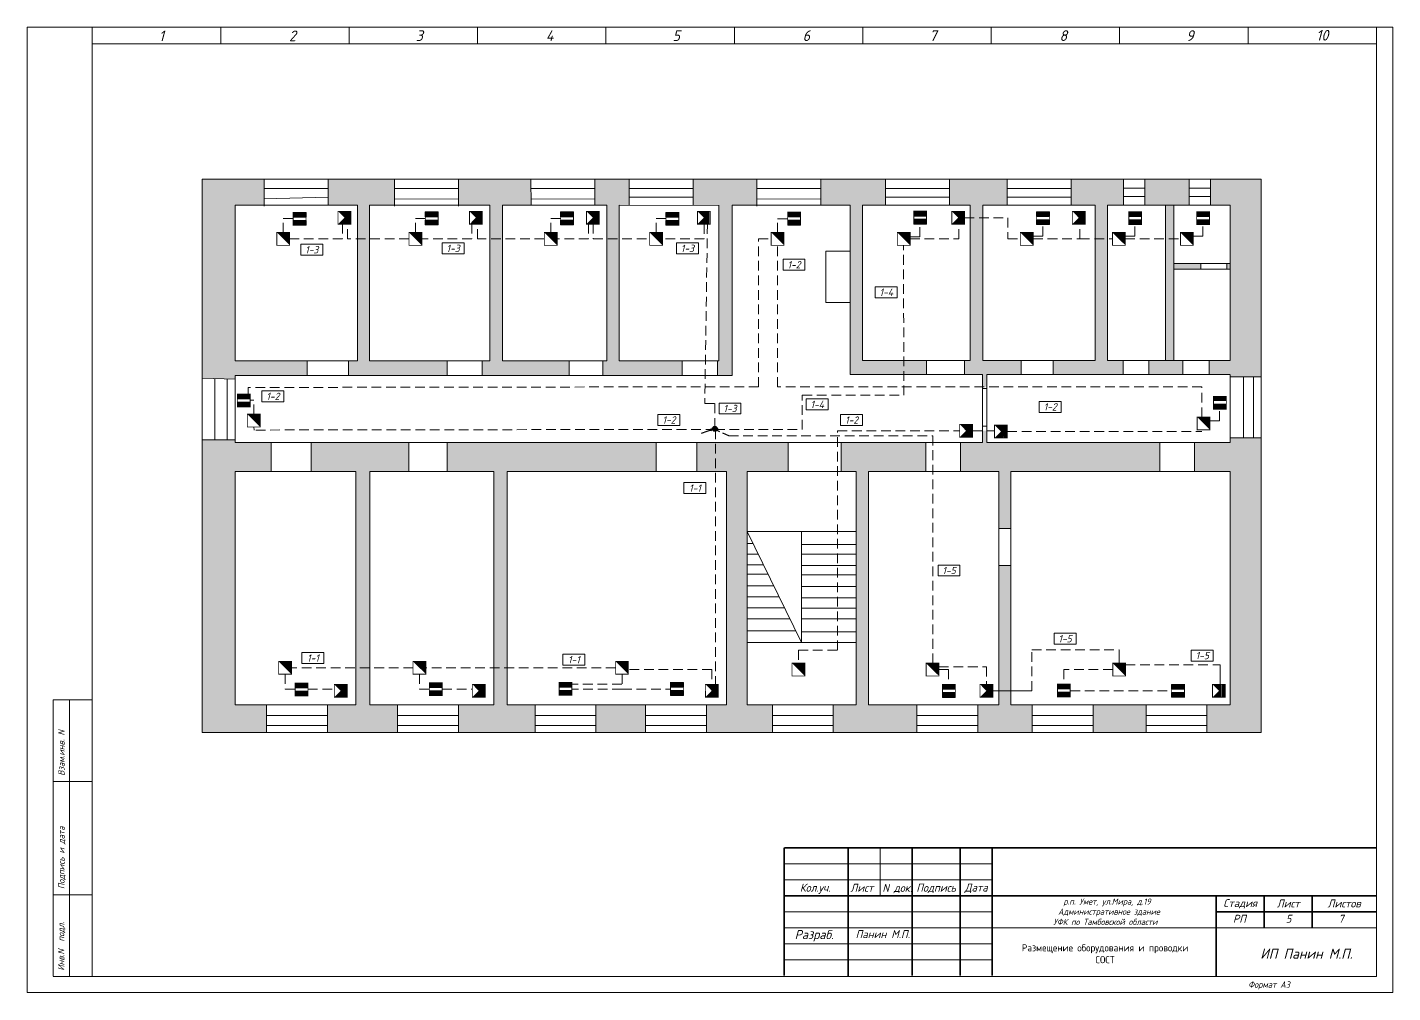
# Model space of a CAD drawing. Header units: inches. Extents: x 859 to 2125, y 393 to 1751.
# Drawn here: x 1649.3 to 1783.7, y 1166.6 to 1261.6 of the extents above; entities that cross this region are included whole.
import ezdxf

# ---------------------------------------------------------------- set-up
doc = ezdxf.new("R2010")
doc.units = ezdxf.units.IN
doc.header["$MEASUREMENT"] = 0
doc.linetypes.add('Caddy_Solid', pattern=[0])
doc.linetypes.add('HIDDEN2', pattern=[4.7625, 3.175, -1.5875])
doc.layers.get('0').transparency = 0.7
doc.layers.add('DESC', color=7, linetype='Continuous')
doc.layers.add('LINK', color=9, linetype='Continuous')
doc.styles.get("Standard").update_dxf_attribs({"font": 'GOST_Common Italic_0.ttf'})

# ---------------------------------------------------------------- blocks, each defined once
blk = doc.blocks.new('Объем')
at = {"const_width": 0.2}
blk.add_lwpolyline([(0, 0), (0, 3), (3, 3), (3, 0)], close=True, dxfattribs=at)
for points in [[(0.21, 2.94), (0.21, 0.09)], [(0.41, 2.94), (0.41, 0.09)], [(0.61, 2.94), (0.61, 0.09)], [(0.8, 2.94), (0.8, 0.09)], [(1.01, 2.94), (1.01, 0.09)], [(1.21, 2.94), (1.21, 0.09)], [(1.39, 1.52), (2.81, 2.97)], [(1.39, 2.94), (1.39, 0.09)], [(1.39, 1.48), (2.82, 0.03)], [(1.56, 2.93), (1.56, 1.76)], [(1.56, 0.09), (1.56, 1.25)], [(1.74, 0.06), (1.74, 1.05)], [(1.76, 2.94), (1.76, 1.94)], [(1.94, 2.95), (1.94, 2.15)], [(1.94, 0.06), (1.94, 0.87)], [(2.13, 2.93), (2.13, 2.33)], [(2.13, 0.05), (2.13, 0.66)], [(2.3, 2.93), (2.3, 2.52)], [(2.31, 0.06), (2.31, 0.48)], [(2.49, 2.94), (2.49, 2.7)], [(2.49, 0.07), (2.49, 0.29)]]:
    blk.add_lwpolyline(points, dxfattribs=at)
blk = doc.blocks.new('Звуковой')
blk.add_lwpolyline([(0.1, 2.9, 0, 4, 0), (1.5, 1.51, 4, 4, 0)], format="xyseb")
at = {"const_width": 0.2}
blk.add_lwpolyline([(0, 0), (0, 3), (3, 3), (3, 0)], close=True, dxfattribs=at)

msp = doc.modelspace()

# ---------------------------------------------------------------- hatches: boundary and pattern name
at = {"layer": 'DESC', "lineweight": 15}
h = msp.add_hatch(color=0, dxfattribs=at)
h.dxf.hatch_style = 1
h.paths.add_polyline_path([(1675.51, 1242.62), (1675.51, 1242.15), (1676.77, 1242.15), (1676.77, 1242.62)])
h.paths.add_polyline_path([(1676.77, 1242.94), (1676.77, 1243.41), (1675.51, 1243.41), (1675.51, 1242.94)])
h = msp.add_hatch(color=0, dxfattribs=at)
h.dxf.hatch_style = 1
h.paths.add_polyline_path([(1688.51, 1242.66), (1688.51, 1242.2), (1689.77, 1242.2), (1689.77, 1242.66)])
h.paths.add_polyline_path([(1689.77, 1242.99), (1689.77, 1243.46), (1688.51, 1243.46), (1688.51, 1242.99)])
h = msp.add_hatch(color=0, dxfattribs=at)
h.dxf.hatch_style = 1
h.paths.add_polyline_path([(1701.83, 1242.66), (1701.83, 1242.2), (1703.09, 1242.2), (1703.09, 1242.66)])
h.paths.add_polyline_path([(1703.09, 1242.99), (1703.09, 1243.46), (1701.83, 1243.46), (1701.83, 1242.99)])
h = msp.add_hatch(color=0, dxfattribs=at)
h.dxf.hatch_style = 1
h.paths.add_polyline_path([(1712.2, 1242.62), (1712.2, 1242.15), (1713.46, 1242.15), (1713.46, 1242.62)])
h.paths.add_polyline_path([(1713.46, 1242.94), (1713.46, 1243.41), (1712.2, 1243.41), (1712.2, 1242.94)])
h = msp.add_hatch(color=0, dxfattribs=at)
h.dxf.hatch_style = 1
h.paths.add_polyline_path([(1724.18, 1242.64), (1724.18, 1242.17), (1725.44, 1242.17), (1725.44, 1242.64)])
h.paths.add_polyline_path([(1725.44, 1242.97), (1725.44, 1243.43), (1724.18, 1243.43), (1724.18, 1242.97)])
h = msp.add_hatch(color=0, dxfattribs=at)
h.dxf.hatch_style = 1
h.paths.add_polyline_path([(1736.59, 1242.74), (1736.59, 1242.27), (1737.85, 1242.27), (1737.85, 1242.74)])
h.paths.add_polyline_path([(1737.85, 1243.06), (1737.85, 1243.53), (1736.59, 1243.53), (1736.59, 1243.06)])
h = msp.add_hatch(color=0, dxfattribs=at)
h.dxf.hatch_style = 1
h.paths.add_polyline_path([(1748.68, 1242.68), (1748.68, 1242.21), (1749.94, 1242.21), (1749.94, 1242.68)])
h.paths.add_polyline_path([(1749.94, 1243), (1749.94, 1243.47), (1748.68, 1243.47), (1748.68, 1243)])
h = msp.add_hatch(color=0, dxfattribs=at)
h.dxf.hatch_style = 1
h.paths.add_polyline_path([(1757.75, 1242.68), (1757.75, 1242.21), (1759.01, 1242.21), (1759.01, 1242.68)])
h.paths.add_polyline_path([(1759.01, 1243), (1759.01, 1243.47), (1757.75, 1243.47), (1757.75, 1243)])
h = msp.add_hatch(color=0, dxfattribs=at)
h.dxf.hatch_style = 1
h.paths.add_polyline_path([(1764.44, 1242.68), (1764.44, 1242.21), (1765.7, 1242.21), (1765.7, 1242.68)])
h.paths.add_polyline_path([(1765.7, 1243), (1765.7, 1243.47), (1764.44, 1243.47), (1764.44, 1243)])
h = msp.add_hatch(color=0, dxfattribs=at)
h.dxf.hatch_style = 1
h.paths.add_polyline_path([(1670.01, 1224.74), (1670.01, 1224.28), (1671.27, 1224.28), (1671.27, 1224.74)])
h.paths.add_polyline_path([(1671.27, 1225.07), (1671.27, 1225.53), (1670.01, 1225.53), (1670.01, 1225.07)])
h = msp.add_hatch(color=0, dxfattribs=at)
h.dxf.hatch_style = 1
h.paths.add_polyline_path([(1766.09, 1224.52), (1766.09, 1224.05), (1767.35, 1224.05), (1767.35, 1224.52)])
h.paths.add_polyline_path([(1767.35, 1224.85), (1767.35, 1225.31), (1766.09, 1225.31), (1766.09, 1224.85)])
at = {"layer": 'DESC'}
h = msp.add_hatch(color=0, dxfattribs=at)
h.dxf.hatch_style = 1
h.paths.add_polyline_path([(1716.77, 1222.04), (1716.6, 1221.98), (1716.63, 1221.9)])
h.paths.add_polyline_path([(1716.57, 1222.06), (1716.6, 1221.98), (1716.77, 1222.04)])
h = msp.add_hatch(color=0, dxfattribs=at)
h.dxf.hatch_style = 1
h.paths.add_polyline_path([(1717.26, 1222.11, 1), (1716.76, 1222.11, 1)])
at = {"layer": 'DESC', "lineweight": 15}
h = msp.add_hatch(color=0, dxfattribs=at)
h.dxf.hatch_style = 1
h.paths.add_polyline_path([(1675.7, 1196.28), (1675.7, 1195.82), (1676.96, 1195.82), (1676.96, 1196.28)])
h.paths.add_polyline_path([(1676.96, 1196.61), (1676.96, 1197.08), (1675.7, 1197.08), (1675.7, 1196.61)])
h = msp.add_hatch(color=0, dxfattribs=at)
h.dxf.hatch_style = 1
h.paths.add_polyline_path([(1688.91, 1196.31), (1688.91, 1195.84), (1690.17, 1195.84), (1690.17, 1196.31)])
h.paths.add_polyline_path([(1690.17, 1196.63), (1690.17, 1197.1), (1688.91, 1197.1), (1688.91, 1196.63)])
h = msp.add_hatch(color=0, dxfattribs=at)
h.dxf.hatch_style = 1
h.paths.add_polyline_path([(1701.68, 1196.36), (1701.68, 1195.89), (1702.94, 1195.89), (1702.94, 1196.36)])
h.paths.add_polyline_path([(1702.94, 1196.68), (1702.94, 1197.15), (1701.68, 1197.15), (1701.68, 1196.68)])
h = msp.add_hatch(color=0, dxfattribs=at)
h.dxf.hatch_style = 1
h.paths.add_polyline_path([(1712.65, 1196.34), (1712.65, 1195.87), (1713.91, 1195.87), (1713.91, 1196.34)])
h.paths.add_polyline_path([(1713.91, 1196.66), (1713.91, 1197.13), (1712.65, 1197.13), (1712.65, 1196.66)])
h = msp.add_hatch(color=0, dxfattribs=at)
h.dxf.hatch_style = 1
h.paths.add_polyline_path([(1739.42, 1196.14), (1739.42, 1195.67), (1740.68, 1195.67), (1740.68, 1196.14)])
h.paths.add_polyline_path([(1740.68, 1196.47), (1740.68, 1196.93), (1739.42, 1196.93), (1739.42, 1196.47)])
h = msp.add_hatch(color=0, dxfattribs=at)
h.dxf.hatch_style = 1
h.paths.add_polyline_path([(1750.73, 1196.17), (1750.73, 1195.71), (1751.99, 1195.71), (1751.99, 1196.17)])
h.paths.add_polyline_path([(1751.99, 1196.5), (1751.99, 1196.97), (1750.73, 1196.97), (1750.73, 1196.5)])
h = msp.add_hatch(color=0, dxfattribs=at)
h.dxf.hatch_style = 1
h.paths.add_polyline_path([(1761.97, 1196.16), (1761.97, 1195.69), (1763.23, 1195.69), (1763.23, 1196.16)])
h.paths.add_polyline_path([(1763.23, 1196.48), (1763.23, 1196.95), (1761.97, 1196.95), (1761.97, 1196.48)])
at = {"layer": 'LINK'}
h = msp.add_hatch(color=0, dxfattribs=at)
h.dxf.hatch_style = 1
h.paths.add_polyline_path([(1669.78, 1244.12), (1672.65, 1244.12), (1672.65, 1246.7), (1666.56, 1246.7), (1666.56, 1227.08), (1669.78, 1226.99), (1669.78, 1227.36), (1676.89, 1227.36), (1676.89, 1228.79), (1669.78, 1228.79)])
h.paths.add_polyline_path([(1685.49, 1246.7), (1678.95, 1246.7), (1678.95, 1244.12), (1681.82, 1244.12), (1681.82, 1240.8), (1683, 1240.8), (1683, 1244.12), (1685.49, 1244.12)])
h.paths.add_polyline_path([(1683, 1240.8), (1681.82, 1240.8), (1681.82, 1228.79), (1680.96, 1228.79), (1680.96, 1227.36), (1690.67, 1227.36), (1690.67, 1228.79), (1683, 1228.79)])
h.paths.add_polyline_path([(1698.9, 1246.7), (1691.79, 1246.7), (1691.79, 1244.12), (1694.85, 1244.12), (1694.85, 1240.8), (1696.1, 1240.8), (1696.1, 1244.12), (1698.92, 1244.12)])
h.paths.add_polyline_path([(1696.1, 1240.8), (1694.85, 1240.8), (1694.85, 1228.79), (1694.09, 1228.79), (1694.09, 1227.36), (1702.66, 1227.36), (1702.66, 1228.79), (1696.1, 1228.79)])
h.paths.add_polyline_path([(1708.57, 1246.7), (1705.19, 1246.7), (1705.19, 1244.12), (1706.38, 1244.12), (1706.38, 1240.8), (1707.58, 1240.8), (1707.58, 1244.12), (1708.58, 1244.12)])
h.paths.add_polyline_path([(1707.58, 1240.8), (1706.38, 1240.8), (1706.38, 1228.79), (1705.97, 1228.79), (1705.97, 1227.36), (1713.8, 1227.36), (1713.8, 1228.79), (1707.58, 1228.79)])
h.paths.add_polyline_path([(1721.15, 1246.7), (1714.87, 1246.7), (1714.87, 1244.1), (1717.4, 1244.09), (1717.4, 1228.79), (1717.26, 1228.79), (1717.26, 1227.36), (1718.7, 1227.36), (1718.7, 1244.12), (1721.15, 1244.12)])
h.paths.add_polyline_path([(1733.8, 1246.7), (1727.44, 1246.7), (1727.44, 1244.12), (1730.32, 1244.12), (1730.32, 1227.46), (1735.6, 1227.46), (1735.6, 1228.83), (1731.55, 1228.83), (1731.55, 1244.12), (1733.8, 1244.12)])
h.paths.add_polyline_path([(1745.78, 1246.7), (1740.1, 1246.7), (1740.1, 1244.12), (1742.14, 1244.12), (1742.14, 1242.89), (1743.39, 1242.89), (1743.39, 1244.12), (1745.78, 1244.12)])
h.paths.add_polyline_path([(1737.83, 1228.83), (1735.6, 1228.83), (1735.6, 1227.46), (1737.83, 1227.46)])
h.paths.add_polyline_path([(1747.17, 1228.83), (1743.39, 1228.83), (1743.39, 1242.89), (1742.14, 1242.89), (1742.14, 1228.83), (1741.58, 1228.83), (1741.58, 1227.46), (1743.37, 1227.46), (1743.37, 1226.25), (1743.79, 1226.25), (1743.79, 1227.46), (1747.17, 1227.46)])
h.paths.add_polyline_path([(1757.22, 1246.7), (1752.07, 1246.7), (1752.07, 1244.12), (1754.45, 1244.12), (1754.45, 1240.8), (1755.67, 1240.8), (1755.67, 1244.12), (1757.22, 1244.12)])
h.paths.add_polyline_path([(1757.2, 1228.83), (1755.67, 1228.83), (1755.67, 1240.8), (1754.45, 1240.8), (1754.45, 1228.83), (1750.3, 1228.83), (1750.3, 1227.46), (1757.2, 1227.46)])
h.paths.add_polyline_path([(1763.08, 1228.83), (1759.73, 1228.83), (1759.73, 1227.46), (1763.08, 1227.46)])
h.paths.add_polyline_path([(1763.69, 1246.7), (1759.33, 1246.7), (1759.33, 1244.12), (1763.69, 1244.12)])
h.paths.add_polyline_path([(1762.19, 1244.12), (1761.38, 1244.12), (1761.38, 1240.8), (1762.19, 1240.8)])
h.paths.add_polyline_path([(1762.19, 1240.8), (1761.38, 1240.8), (1761.38, 1228.83), (1762.19, 1228.83)])
h.paths.add_polyline_path([(1770.77, 1246.7), (1765.8, 1246.7), (1765.8, 1244.12), (1767.74, 1244.12), (1767.74, 1228.83), (1765.68, 1228.83), (1765.68, 1227.46), (1767.74, 1227.46), (1767.74, 1227.22), (1770.77, 1227.22)])
h.paths.add_polyline_path([(1764.83, 1238.37), (1762.19, 1238.37), (1762.19, 1237.83), (1764.83, 1237.83)])
h.paths.add_polyline_path([(1767.74, 1238.37), (1767.41, 1238.37), (1767.41, 1237.83), (1767.74, 1237.83)], flags=17)
h.paths.add_polyline_path([(1770.77, 1221.23), (1767.74, 1221.23), (1767.74, 1220.77), (1764.23, 1220.77), (1764.23, 1217.92), (1767.74, 1217.92), (1767.74, 1194.94), (1765.45, 1194.94), (1765.45, 1192.21), (1770.77, 1192.21)])
h.paths.add_polyline_path([(1760.82, 1220.77), (1743.79, 1220.77), (1743.79, 1221.92), (1743.37, 1221.92), (1743.37, 1220.77), (1741.18, 1220.77), (1741.18, 1217.92), (1744.96, 1217.92), (1744.96, 1212.29), (1746.15, 1212.28), (1746.15, 1217.92), (1760.82, 1217.92)])
h.paths.add_polyline_path([(1737.78, 1220.77), (1729.44, 1220.77), (1729.44, 1217.92), (1730.91, 1217.92), (1730.91, 1194.94), (1728.67, 1194.94), (1728.67, 1192.21), (1736.88, 1192.21), (1736.88, 1194.94), (1732.12, 1194.94), (1732.12, 1217.92), (1737.78, 1217.92)])
h.paths.add_polyline_path([(1724.24, 1220.77), (1717.06, 1220.77), (1717.06, 1217.92), (1718.15, 1217.92), (1718.15, 1194.94), (1716.18, 1194.94), (1716.18, 1192.21), (1722.67, 1192.21), (1722.67, 1194.94), (1720.18, 1194.94), (1720.18, 1217.92), (1724.24, 1217.92)])
h.paths.add_polyline_path([(1717.06, 1220.77), (1715.24, 1220.77), (1715.24, 1217.92), (1717.06, 1217.92)])
h.paths.add_polyline_path([(1711.24, 1220.77), (1690.66, 1220.77), (1690.66, 1217.92), (1695.24, 1217.92), (1695.24, 1198.58), (1696.58, 1198.58), (1696.58, 1217.92), (1711.24, 1217.92)])
h.paths.add_polyline_path([(1686.89, 1220.77), (1677.28, 1220.77), (1677.28, 1217.92), (1681.68, 1217.92), (1681.68, 1198.58), (1683.06, 1198.58), (1683.06, 1217.92), (1686.89, 1217.92)])
h.paths.add_polyline_path([(1673.33, 1220.77), (1669.78, 1220.77), (1669.78, 1221.04), (1666.56, 1221.04), (1666.56, 1192.21), (1672.87, 1192.21), (1672.87, 1194.94), (1669.78, 1194.94), (1669.78, 1217.92), (1673.33, 1217.92)])
h.paths.add_polyline_path([(1685.78, 1194.94), (1683.06, 1194.94), (1683.06, 1198.58), (1681.68, 1198.58), (1681.68, 1194.94), (1678.87, 1194.94), (1678.87, 1192.21), (1685.78, 1192.21)])
h.paths.add_polyline_path([(1699.31, 1194.94), (1696.58, 1194.94), (1696.58, 1198.58), (1695.24, 1198.58), (1695.24, 1194.94), (1691.78, 1194.94), (1691.78, 1192.21), (1699.31, 1192.21)])
h.paths.add_polyline_path([(1710.18, 1194.94), (1705.31, 1194.94), (1705.31, 1192.21), (1710.18, 1192.21)])
h.paths.add_polyline_path([(1748.26, 1194.94), (1746.15, 1194.94), (1746.15, 1196.32), (1744.96, 1196.32), (1744.96, 1194.94), (1742.88, 1194.94), (1742.88, 1192.21), (1748.26, 1192.21)])
h.paths.add_polyline_path([(1746.15, 1208.66), (1744.96, 1208.66), (1744.96, 1196.32), (1746.15, 1196.32)])
h.paths.add_polyline_path([(1759.45, 1194.94), (1754.26, 1194.94), (1754.26, 1192.21), (1759.45, 1192.21)])

# ---------------------------------------------------------------- linework, layer by layer
at = {"layer": 'DESC', "color": 0, "linetype": 'Caddy_Solid', "lineweight": 15}
for p, q in [((1655.73, 1260.04), (1655.73, 1261.64)), ((1668.37, 1260.04), (1668.37, 1261.64)), ((1681.01, 1260.04), (1681.01, 1261.64)), ((1693.65, 1260.04), (1693.65, 1261.64)), ((1706.29, 1260.04), (1706.29, 1261.64)), ((1718.93, 1260.04), (1718.93, 1261.64)), ((1731.57, 1260.04), (1731.57, 1261.64)), ((1744.21, 1260.04), (1744.21, 1261.64)), ((1756.85, 1260.04), (1756.85, 1261.64)), ((1769.49, 1260.04), (1769.49, 1261.64)), ((1782.13, 1260.04), (1782.13, 1261.64)), ((1655.73, 1260.02), (1782.13, 1260.02)), ((1655.73, 1260.02), (1655.73, 1168.2)), ((1782.13, 1260.02), (1782.13, 1168.2)), ((1651.89, 1168.22), (1651.89, 1195.42)), ((1651.89, 1195.42), (1655.73, 1195.42)), ((1653.49, 1195.42), (1653.49, 1168.22)), ((1651.89, 1187.4), (1655.73, 1187.4)), ((1651.89, 1176.22), (1655.73, 1176.22)), ((1782.13, 1168.2), (1651.89, 1168.2))]:
    msp.add_line(p, q, dxfattribs=at)
at = {"layer": 'DESC', "color": 0, "lineweight": 15}
for p, q in [((1666.56, 1192.21), (1666.56, 1246.7)), ((1666.56, 1246.7), (1770.77, 1246.7)), ((1672.65, 1246.7), (1672.65, 1246.7)), ((1672.65, 1246.7), (1672.65, 1244.04)), ((1678.95, 1246.7), (1678.95, 1244.12)), ((1685.49, 1246.7), (1685.49, 1244.04)), ((1691.79, 1246.7), (1691.79, 1244.02)), ((1698.9, 1246.7), (1698.92, 1244.12)), ((1705.19, 1246.7), (1705.19, 1244.12)), ((1708.57, 1246.7), (1708.58, 1244.12)), ((1714.87, 1246.7), (1714.87, 1244.12)), ((1721.15, 1246.7), (1721.15, 1244.04)), ((1727.44, 1246.7), (1727.44, 1244.12)), ((1733.8, 1246.7), (1733.8, 1244.12)), ((1740.1, 1246.7), (1740.1, 1244.12)), ((1745.78, 1246.7), (1745.78, 1244.12)), ((1752.07, 1246.7), (1752.07, 1244.12)), ((1757.22, 1246.7), (1757.22, 1244.12)), ((1759.33, 1246.7), (1759.33, 1244.12)), ((1763.69, 1246.7), (1763.69, 1244.12)), ((1765.8, 1246.7), (1765.8, 1244.12)), ((1770.77, 1246.7), (1770.77, 1192.21)), ((1678.95, 1245.78), (1672.65, 1245.78)), ((1678.95, 1244.9), (1672.65, 1244.75)), ((1691.79, 1245.78), (1685.49, 1245.78)), ((1691.79, 1244.71), (1685.49, 1244.75)), ((1705.19, 1245.78), (1698.9, 1245.78)), ((1705.19, 1244.73), (1698.9, 1244.75)), ((1714.87, 1245.78), (1708.57, 1245.78)), ((1714.87, 1244.9), (1708.58, 1244.93)), ((1727.44, 1245.78), (1721.15, 1245.78)), ((1727.44, 1244.73), (1721.15, 1244.75)), ((1740.1, 1245.78), (1733.8, 1245.78)), ((1740.1, 1244.9), (1733.8, 1244.92)), ((1752.07, 1245.78), (1745.78, 1245.78)), ((1752.07, 1244.9), (1745.78, 1244.92)), ((1759.33, 1245.81), (1757.22, 1245.81)), ((1759.33, 1244.98), (1757.22, 1244.98)), ((1765.8, 1245.81), (1763.69, 1245.81)), ((1765.8, 1244.98), (1763.69, 1244.98)), ((1669.78, 1228.79), (1669.78, 1244.12)), ((1669.78, 1244.12), (1681.82, 1244.12)), ((1681.82, 1244.12), (1681.82, 1228.79)), ((1683, 1228.79), (1683, 1244.12)), ((1683, 1244.12), (1694.85, 1244.12)), ((1694.85, 1244.12), (1694.85, 1228.79)), ((1696.1, 1228.79), (1696.1, 1244.12)), ((1696.1, 1244.12), (1706.38, 1244.12)), ((1706.38, 1244.12), (1706.38, 1228.79)), ((1707.58, 1228.79), (1707.58, 1244.12)), ((1707.58, 1244.12), (1717.4, 1244.09)), ((1717.4, 1244.12), (1717.4, 1228.79)), ((1730.32, 1244.12), (1718.7, 1244.12)), ((1718.7, 1244.12), (1718.7, 1227.36)), ((1730.32, 1227.46), (1730.32, 1244.12)), ((1731.55, 1228.83), (1731.55, 1244.12)), ((1731.55, 1244.12), (1742.14, 1244.12)), ((1742.14, 1244.12), (1742.14, 1228.83)), ((1743.39, 1228.83), (1743.39, 1244.12)), ((1743.39, 1244.12), (1754.45, 1244.12)), ((1754.45, 1244.12), (1754.45, 1228.83)), ((1755.67, 1228.83), (1755.67, 1244.12)), ((1755.67, 1244.12), (1767.74, 1244.12)), ((1761.38, 1244.12), (1761.38, 1228.83)), ((1762.19, 1244.12), (1762.19, 1228.83)), ((1767.74, 1244.12), (1767.74, 1228.83)), ((1730.32, 1239.6), (1727.93, 1239.6)), ((1727.93, 1239.6), (1727.93, 1234.56)), ((1767.74, 1238.37), (1762.19, 1238.37)), ((1767.74, 1237.83), (1762.19, 1237.83)), ((1764.83, 1238.37), (1764.83, 1237.83)), ((1767.41, 1238.37), (1767.41, 1237.83)), ((1727.93, 1234.56), (1730.32, 1234.56)), ((1681.82, 1228.79), (1669.78, 1228.79)), ((1676.89, 1228.79), (1676.89, 1227.36)), ((1680.96, 1228.79), (1680.96, 1227.36)), ((1694.85, 1228.79), (1683, 1228.79)), ((1690.67, 1228.79), (1690.67, 1227.36)), ((1694.09, 1228.79), (1694.09, 1227.36)), ((1706.38, 1228.79), (1696.1, 1228.79)), ((1702.66, 1228.79), (1702.66, 1227.36)), ((1705.97, 1228.79), (1705.97, 1227.36)), ((1717.4, 1228.79), (1707.58, 1228.79)), ((1713.8, 1228.79), (1713.8, 1227.36)), ((1717.26, 1228.79), (1717.26, 1227.36)), ((1742.14, 1228.83), (1731.55, 1228.83)), ((1737.83, 1228.83), (1737.83, 1227.46)), ((1741.58, 1228.83), (1741.58, 1227.46)), ((1754.45, 1228.83), (1743.39, 1228.83)), ((1747.17, 1228.83), (1747.17, 1227.46)), ((1750.3, 1228.83), (1750.3, 1227.46)), ((1767.74, 1228.83), (1755.67, 1228.83)), ((1757.2, 1228.83), (1757.2, 1227.46)), ((1759.73, 1228.83), (1759.73, 1227.46)), ((1763.08, 1228.83), (1763.08, 1227.46)), ((1765.68, 1228.83), (1765.68, 1227.46)), ((1669.78, 1226.99), (1666.56, 1227.08)), ((1718.7, 1227.36), (1669.78, 1227.36)), ((1669.78, 1227.36), (1669.78, 1220.77)), ((1743.37, 1227.46), (1730.32, 1227.46)), ((1743.37, 1220.77), (1743.37, 1227.46)), ((1743.79, 1220.77), (1743.79, 1227.46)), ((1743.79, 1227.46), (1767.74, 1227.46)), ((1767.74, 1227.43), (1767.74, 1220.77)), ((1770.77, 1227.22), (1767.74, 1227.22)), ((1769.05, 1227.22), (1769.05, 1221.23)), ((1770.02, 1227.22), (1770.02, 1221.23)), ((1667.78, 1227.04), (1667.78, 1221.04)), ((1669.02, 1227.01), (1669.02, 1221.04)), ((1743.79, 1226.07), (1743.37, 1226.07)), ((1743.79, 1222.38), (1743.37, 1222.38)), ((1669.78, 1221.04), (1666.56, 1221.04)), ((1669.78, 1220.77), (1743.37, 1220.77)), ((1673.33, 1220.77), (1673.33, 1217.91)), ((1677.28, 1220.77), (1677.28, 1217.92)), ((1686.89, 1220.77), (1686.89, 1217.92)), ((1690.66, 1220.77), (1690.66, 1217.92)), ((1711.24, 1220.77), (1711.24, 1217.92)), ((1715.24, 1220.77), (1715.24, 1217.92)), ((1724.24, 1220.77), (1724.24, 1217.92)), ((1729.44, 1220.77), (1729.44, 1217.92)), ((1737.78, 1220.77), (1737.78, 1217.92)), ((1741.18, 1220.77), (1741.18, 1220.77)), ((1741.18, 1220.77), (1741.18, 1217.92)), ((1767.74, 1220.77), (1743.79, 1220.77)), ((1760.82, 1220.77), (1760.82, 1217.92)), ((1764.23, 1220.77), (1764.23, 1217.92)), ((1770.77, 1221.23), (1767.74, 1221.23)), ((1669.78, 1194.94), (1669.78, 1217.92)), ((1669.78, 1217.92), (1681.68, 1217.92)), ((1681.68, 1217.92), (1681.68, 1194.94)), ((1683.06, 1194.94), (1683.06, 1217.92)), ((1683.06, 1217.92), (1695.24, 1217.92)), ((1695.24, 1217.92), (1695.24, 1194.94)), ((1696.58, 1194.94), (1696.58, 1217.92)), ((1696.58, 1217.92), (1718.15, 1217.92)), ((1718.15, 1217.92), (1718.15, 1194.94)), ((1720.18, 1194.94), (1720.18, 1217.92)), ((1720.18, 1217.92), (1730.91, 1217.92)), ((1730.91, 1217.92), (1730.91, 1194.94)), ((1732.12, 1194.94), (1732.12, 1217.92)), ((1732.12, 1217.92), (1744.96, 1217.92)), ((1744.96, 1217.92), (1744.96, 1194.94)), ((1746.15, 1194.94), (1746.15, 1217.92)), ((1746.15, 1217.92), (1767.74, 1217.92)), ((1767.74, 1217.92), (1767.74, 1194.94)), ((1746.15, 1212.28), (1744.96, 1212.29)), ((1730.91, 1211.99), (1720.18, 1211.99)), ((1720.18, 1211.99), (1725.54, 1201.07)), ((1725.54, 1211.99), (1725.54, 1201.07)), ((1720.75, 1210.83), (1720.18, 1210.83)), ((1721.27, 1209.77), (1720.18, 1209.77)), ((1730.91, 1210.72), (1725.54, 1210.72)), ((1730.91, 1209.77), (1725.54, 1209.77)), ((1721.78, 1208.72), (1720.18, 1208.72)), ((1730.91, 1208.64), (1725.54, 1208.64)), ((1746.15, 1208.66), (1744.96, 1208.66)), ((1722.24, 1207.79), (1720.18, 1207.79)), ((1730.91, 1207.73), (1725.54, 1207.73)), ((1722.8, 1206.66), (1720.18, 1206.66)), ((1730.91, 1206.6), (1725.54, 1206.6)), ((1723.33, 1205.56), (1720.18, 1205.56)), ((1723.87, 1204.47), (1720.18, 1204.47)), ((1730.91, 1205.47), (1725.54, 1205.47)), ((1730.91, 1204.45), (1725.54, 1204.45)), ((1724.4, 1203.39), (1720.18, 1203.39)), ((1730.91, 1203.4), (1725.54, 1203.4)), ((1724.98, 1202.22), (1720.18, 1202.22)), ((1730.91, 1202.12), (1725.54, 1202.12)), ((1730.91, 1201.07), (1720.18, 1201.07)), ((1756.81, 1200.35), (1756.81, 1199.03)), ((1766.75, 1198.89), (1766.75, 1196.95)), ((1744.37, 1196.32), (1748.2, 1196.32)), ((1681.68, 1194.94), (1669.78, 1194.94)), ((1672.87, 1194.94), (1672.87, 1192.21)), ((1678.87, 1194.94), (1678.87, 1192.21)), ((1695.24, 1194.94), (1683.06, 1194.94)), ((1685.78, 1194.94), (1685.78, 1192.21)), ((1691.78, 1194.94), (1691.78, 1192.21)), ((1718.15, 1194.94), (1696.58, 1194.94)), ((1699.31, 1194.94), (1699.31, 1192.21)), ((1705.31, 1194.94), (1705.31, 1192.21)), ((1710.18, 1194.94), (1710.18, 1192.21)), ((1716.18, 1194.94), (1716.18, 1192.21)), ((1730.91, 1194.94), (1720.18, 1194.94)), ((1722.67, 1194.94), (1722.67, 1192.21)), ((1728.67, 1194.94), (1728.67, 1192.21)), ((1744.96, 1194.94), (1732.12, 1194.94)), ((1736.88, 1194.94), (1736.88, 1192.21)), ((1742.88, 1194.94), (1742.88, 1192.21)), ((1767.74, 1194.94), (1746.15, 1194.94)), ((1748.26, 1194.94), (1748.26, 1192.21)), ((1754.26, 1194.94), (1754.26, 1192.21)), ((1759.45, 1194.94), (1759.45, 1192.21)), ((1765.45, 1194.94), (1765.45, 1192.21)), ((1678.87, 1193.89), (1672.87, 1193.89)), ((1691.78, 1193.89), (1685.78, 1193.89)), ((1705.31, 1193.89), (1699.31, 1193.89)), ((1716.18, 1193.89), (1710.18, 1193.89)), ((1728.67, 1193.89), (1722.67, 1193.89)), ((1742.88, 1193.89), (1736.88, 1193.89)), ((1754.26, 1193.89), (1748.26, 1193.89)), ((1765.45, 1193.89), (1759.45, 1193.89)), ((1770.77, 1192.21), (1666.56, 1192.21)), ((1678.87, 1192.9), (1672.87, 1192.9)), ((1691.78, 1192.9), (1685.78, 1192.9)), ((1705.31, 1192.9), (1699.31, 1192.9)), ((1716.18, 1192.9), (1710.18, 1192.9)), ((1728.67, 1192.9), (1722.67, 1192.9)), ((1742.88, 1192.9), (1736.88, 1192.9)), ((1754.26, 1192.9), (1748.26, 1192.9)), ((1765.45, 1192.9), (1759.45, 1192.9)), ((1733.29, 1180.86), (1733.29, 1176.14)), ((1723.84, 1179.29), (1744.31, 1179.29)), ((1723.84, 1177.71), (1744.31, 1177.71)), ((1723.84, 1174.56), (1744.31, 1174.56)), ((1723.84, 1172.99), (1744.31, 1172.99)), ((1744.31, 1172.99), (1782.11, 1172.99)), ((1723.84, 1171.41), (1744.31, 1171.41)), ((1723.84, 1169.84), (1744.31, 1169.84))]:
    msp.add_line(p, q, dxfattribs=at)
at = {"layer": 'DESC', "color": 0, "linetype": 'HIDDEN2', "lineweight": 15, "ltscale": 0.3}
for p, q in [((1674.53, 1241.43), (1674.53, 1242.81)), ((1674.53, 1242.81), (1675.48, 1242.81)), ((1680.37, 1242.29), (1680.37, 1240.8)), ((1680.85, 1240.8), (1680.84, 1242.26)), ((1687.53, 1241.43), (1687.53, 1242.81)), ((1687.53, 1242.81), (1688.48, 1242.81)), ((1693.08, 1242.29), (1693.08, 1240.8)), ((1693.64, 1240.8), (1693.64, 1242.26)), ((1700.85, 1241.43), (1700.85, 1242.81)), ((1700.85, 1242.81), (1701.8, 1242.81)), ((1704.58, 1242.29), (1704.58, 1240.8)), ((1705.04, 1242.3), (1705.04, 1240.8)), ((1711.22, 1241.43), (1711.22, 1242.81)), ((1711.22, 1242.81), (1712.17, 1242.81)), ((1715.97, 1242.26), (1715.97, 1240.8)), ((1716.28, 1242.26), (1716.02, 1224.6)), ((1723.19, 1241.43), (1723.19, 1242.78)), ((1723.19, 1242.78), (1724.14, 1242.78)), ((1737.18, 1241.01), (1737.18, 1242.18)), ((1741.01, 1240.8), (1741.01, 1242.26)), ((1741.59, 1242.89), (1745.85, 1242.89)), ((1745.85, 1242.89), (1745.85, 1240.8)), ((1749.29, 1241.06), (1749.29, 1242.18)), ((1752.95, 1240.8), (1752.95, 1242.26)), ((1758.36, 1241.06), (1758.36, 1242.18)), ((1765.05, 1241.06), (1765.05, 1242.18)), ((1680.37, 1240.8), (1675.16, 1240.8)), ((1686.9, 1240.8), (1680.85, 1240.8)), ((1693.08, 1240.8), (1688.16, 1240.8)), ((1700.22, 1240.8), (1693.64, 1240.8)), ((1704.58, 1240.8), (1701.48, 1240.8)), ((1705.04, 1240.8), (1710.59, 1240.8)), ((1715.97, 1240.8), (1711.85, 1240.82)), ((1721.32, 1240.8), (1722.56, 1240.8)), ((1721.32, 1226.25), (1721.32, 1240.8)), ((1736.23, 1241.01), (1737.18, 1241.01)), ((1736.23, 1240.8), (1741.01, 1240.8)), ((1745.85, 1240.8), (1747.08, 1240.8)), ((1748.34, 1241.06), (1749.29, 1241.06)), ((1748.34, 1240.8), (1752.95, 1240.8)), ((1752.95, 1240.8), (1756.15, 1240.8)), ((1757.41, 1241.06), (1758.36, 1241.06)), ((1757.41, 1240.8), (1762.84, 1240.8)), ((1764.1, 1241.06), (1765.05, 1241.06)), ((1723.19, 1226.25), (1723.19, 1240.17)), ((1735.6, 1225.41), (1735.59, 1240.17)), ((1721.32, 1226.25), (1671.07, 1226.18)), ((1671.07, 1226.18), (1671.08, 1225.59)), ((1764.95, 1226.25), (1723.19, 1226.25)), ((1764.95, 1223.27), (1764.95, 1226.25)), ((1671.62, 1224.94), (1671.29, 1224.94)), ((1671.62, 1223.55), (1671.62, 1224.94)), ((1716.02, 1224.6), (1717.01, 1224.6)), ((1717.01, 1224.6), (1717.01, 1222.11)), ((1725.62, 1222.05), (1725.62, 1225.41)), ((1725.62, 1225.41), (1735.6, 1225.41)), ((1766.7, 1222.91), (1766.7, 1224.02)), ((1671.64, 1222.29), (1671.65, 1221.99)), ((1717.06, 1222.05), (1671.64, 1221.99)), ((1717.03, 1222.05), (1725.62, 1222.05)), ((1717.06, 1222.05), (1717.07, 1196.95)), ((1729.08, 1200.32), (1729.08, 1221.92)), ((1729.08, 1221.92), (1741.1, 1221.92)), ((1742.36, 1221.92), (1744.53, 1221.92)), ((1745.79, 1221.85), (1764.95, 1221.85)), ((1765.75, 1222.91), (1766.7, 1222.91)), ((1718.37, 1221.42), (1738.46, 1221.42)), ((1738.46, 1221.42), (1738.46, 1199.03)), ((1725.24, 1200.32), (1729.08, 1200.32)), ((1725.24, 1200.32), (1725.24, 1199.03)), ((1748.2, 1196.32), (1748.2, 1200.35)), ((1748.2, 1200.35), (1756.81, 1200.35)), ((1757.44, 1198.89), (1766.75, 1198.89)), ((1674.7, 1197.95), (1674.7, 1196.49)), ((1687.3, 1198.58), (1675.33, 1198.58)), ((1687.93, 1197.95), (1687.93, 1196.49)), ((1707.24, 1198.58), (1688.56, 1198.58)), ((1707.87, 1197.95), (1707.87, 1196.98)), ((1716.71, 1198.4), (1708.5, 1198.4)), ((1716.71, 1198.4), (1716.71, 1196.95)), ((1739.07, 1198.69), (1743.74, 1198.69)), ((1740.02, 1198.4), (1739.07, 1198.4)), ((1740.02, 1198.4), (1740.02, 1196.95)), ((1743.74, 1198.69), (1743.74, 1196.95)), ((1756.18, 1198.4), (1751.37, 1198.4)), ((1751.37, 1198.4), (1751.37, 1196.95)), ((1674.7, 1196.49), (1675.65, 1196.49)), ((1676.96, 1196.49), (1679.55, 1196.49)), ((1687.93, 1196.49), (1688.88, 1196.49)), ((1690.17, 1196.47), (1693.14, 1196.47)), ((1707.84, 1196.97), (1702.94, 1196.97)), ((1707.87, 1196.49), (1702.97, 1196.49)), ((1707.87, 1196.49), (1712.59, 1196.49)), ((1752, 1196.32), (1761.95, 1196.32))]:
    msp.add_line(p, q, dxfattribs=at)
at = {"layer": 'DESC', "color": 0}
for p, q in [((1716.77, 1222.04), (1715.66, 1221.66)), ((1716.77, 1222.04), (1716.57, 1222.06)), ((1716.63, 1221.9), (1716.57, 1222.06)), ((1716.77, 1222.04), (1716.63, 1221.9))]:
    msp.add_line(p, q, dxfattribs=at)
at = {"layer": 'DESC', "color": 0, "linetype": 'HIDDEN2', "ltscale": 0.2}
msp.add_line((1718.37, 1221.42), (1717.03, 1222.05), dxfattribs=at)
at = {"layer": 'DESC', "color": 0, "lineweight": 15}
for points in [[(1649.33, 1166.6), (1783.73, 1166.6), (1783.73, 1261.64), (1649.33, 1261.64)], [(1675.51, 1243.41), (1676.77, 1243.41), (1676.77, 1242.94), (1675.51, 1242.94)], [(1688.51, 1243.46), (1689.77, 1243.46), (1689.77, 1242.99), (1688.51, 1242.99)], [(1701.83, 1243.46), (1703.09, 1243.46), (1703.09, 1242.99), (1701.83, 1242.99)], [(1712.2, 1243.41), (1713.46, 1243.41), (1713.46, 1242.94), (1712.2, 1242.94)], [(1724.18, 1243.43), (1725.44, 1243.43), (1725.44, 1242.97), (1724.18, 1242.97)], [(1736.59, 1243.53), (1737.85, 1243.53), (1737.85, 1243.06), (1736.59, 1243.06)], [(1748.68, 1243.47), (1749.94, 1243.47), (1749.94, 1243), (1748.68, 1243)], [(1757.75, 1243.47), (1759.01, 1243.47), (1759.01, 1243), (1757.75, 1243)], [(1764.44, 1243.47), (1765.7, 1243.47), (1765.7, 1243), (1764.44, 1243)], [(1676.77, 1242.15), (1675.51, 1242.15), (1675.51, 1242.62), (1676.77, 1242.62)], [(1689.77, 1242.2), (1688.51, 1242.2), (1688.51, 1242.66), (1689.77, 1242.66)], [(1703.09, 1242.2), (1701.83, 1242.2), (1701.83, 1242.66), (1703.09, 1242.66)], [(1713.46, 1242.15), (1712.2, 1242.15), (1712.2, 1242.62), (1713.46, 1242.62)], [(1725.44, 1242.17), (1724.18, 1242.17), (1724.18, 1242.64), (1725.44, 1242.64)], [(1737.85, 1242.27), (1736.59, 1242.27), (1736.59, 1242.74), (1737.85, 1242.74)], [(1749.94, 1242.21), (1748.68, 1242.21), (1748.68, 1242.68), (1749.94, 1242.68)], [(1759.01, 1242.21), (1757.75, 1242.21), (1757.75, 1242.68), (1759.01, 1242.68)], [(1765.7, 1242.21), (1764.44, 1242.21), (1764.44, 1242.68), (1765.7, 1242.68)], [(1670.01, 1225.53), (1671.27, 1225.53), (1671.27, 1225.07), (1670.01, 1225.07)], [(1671.27, 1224.28), (1670.01, 1224.28), (1670.01, 1224.74), (1671.27, 1224.74)], [(1767.35, 1224.05), (1766.09, 1224.05), (1766.09, 1224.52), (1767.35, 1224.52)], [(1675.7, 1197.08), (1676.96, 1197.08), (1676.96, 1196.61), (1675.7, 1196.61)], [(1676.96, 1195.82), (1675.7, 1195.82), (1675.7, 1196.28), (1676.96, 1196.28)], [(1688.91, 1197.1), (1690.17, 1197.1), (1690.17, 1196.63), (1688.91, 1196.63)], [(1690.17, 1195.84), (1688.91, 1195.84), (1688.91, 1196.31), (1690.17, 1196.31)], [(1701.68, 1197.15), (1702.94, 1197.15), (1702.94, 1196.68), (1701.68, 1196.68)], [(1702.94, 1195.89), (1701.68, 1195.89), (1701.68, 1196.36), (1702.94, 1196.36)], [(1712.65, 1197.13), (1713.91, 1197.13), (1713.91, 1196.66), (1712.65, 1196.66)], [(1713.91, 1195.87), (1712.65, 1195.87), (1712.65, 1196.34), (1713.91, 1196.34)], [(1739.42, 1196.93), (1740.68, 1196.93), (1740.68, 1196.47), (1739.42, 1196.47)], [(1750.73, 1196.97), (1751.99, 1196.97), (1751.99, 1196.5), (1750.73, 1196.5)], [(1751.99, 1195.71), (1750.73, 1195.71), (1750.73, 1196.17), (1751.99, 1196.17)], [(1761.97, 1196.95), (1763.23, 1196.95), (1763.23, 1196.48), (1761.97, 1196.48)], [(1740.68, 1195.67), (1739.42, 1195.67), (1739.42, 1196.14), (1740.68, 1196.14)], [(1763.23, 1195.69), (1761.97, 1195.69), (1761.97, 1196.16), (1763.23, 1196.16)]]:
    msp.add_lwpolyline(points, close=True, dxfattribs=at)
for points, const_width in [([(1675.51, 1243.41), (1676.77, 1243.41), (1676.77, 1242.15), (1675.51, 1242.15), (1675.51, 1243.41)], 0.084), ([(1688.51, 1243.46), (1689.77, 1243.46), (1689.77, 1242.2), (1688.51, 1242.2), (1688.51, 1243.46)], 0.084), ([(1701.83, 1243.46), (1703.09, 1243.46), (1703.09, 1242.2), (1701.83, 1242.2), (1701.83, 1243.46)], 0.084), ([(1712.2, 1243.41), (1713.46, 1243.41), (1713.46, 1242.15), (1712.2, 1242.15), (1712.2, 1243.41)], 0.084), ([(1724.18, 1243.43), (1725.44, 1243.43), (1725.44, 1242.17), (1724.18, 1242.17), (1724.18, 1243.43)], 0.084), ([(1736.59, 1243.53), (1737.85, 1243.53), (1737.85, 1242.27), (1736.59, 1242.27), (1736.59, 1243.53)], 0.084), ([(1748.68, 1243.47), (1749.94, 1243.47), (1749.94, 1242.21), (1748.68, 1242.21), (1748.68, 1243.47)], 0.084), ([(1757.75, 1243.47), (1759.01, 1243.47), (1759.01, 1242.21), (1757.75, 1242.21), (1757.75, 1243.47)], 0.084), ([(1764.44, 1243.47), (1765.7, 1243.47), (1765.7, 1242.21), (1764.44, 1242.21), (1764.44, 1243.47)], 0.084), ([(1670.01, 1225.53), (1671.27, 1225.53), (1671.27, 1224.28), (1670.01, 1224.28), (1670.01, 1225.53)], 0.084), ([(1766.09, 1225.31), (1767.35, 1225.31), (1767.35, 1224.05), (1766.09, 1224.05), (1766.09, 1225.31)], 0.084), ([(1675.7, 1197.08), (1676.96, 1197.08), (1676.96, 1195.82), (1675.7, 1195.82), (1675.7, 1197.08)], 0.084), ([(1688.91, 1197.1), (1690.17, 1197.1), (1690.17, 1195.84), (1688.91, 1195.84), (1688.91, 1197.1)], 0.084), ([(1701.68, 1197.15), (1702.94, 1197.15), (1702.94, 1195.89), (1701.68, 1195.89), (1701.68, 1197.15)], 0.084), ([(1712.65, 1197.13), (1713.91, 1197.13), (1713.91, 1195.87), (1712.65, 1195.87), (1712.65, 1197.13)], 0.084), ([(1739.42, 1196.93), (1740.68, 1196.93), (1740.68, 1195.67), (1739.42, 1195.67), (1739.42, 1196.93)], 0.084), ([(1750.73, 1196.97), (1751.99, 1196.97), (1751.99, 1195.71), (1750.73, 1195.71), (1750.73, 1196.97)], 0.084), ([(1761.97, 1196.95), (1763.23, 1196.95), (1763.23, 1195.69), (1761.97, 1195.69), (1761.97, 1196.95)], 0.084), ([(1723.84, 1180.86), (1782.11, 1180.86)], 0.158), ([(1723.84, 1180.86), (1723.84, 1168.26)], 0.158), ([(1730.14, 1180.86), (1730.14, 1168.2)], 0.158), ([(1736.44, 1180.86), (1736.44, 1168.26)], 0.158), ([(1741.16, 1180.86), (1741.16, 1168.26)], 0.158), ([(1744.31, 1180.86), (1744.31, 1168.26)], 0.158), ([(1723.84, 1176.14), (1782.11, 1176.14)], 0.158), ([(1766.36, 1168.2), (1766.36, 1176.14)], 0.158), ([(1771.09, 1172.99), (1771.09, 1176.14)], 0.158), ([(1775.81, 1172.99), (1775.81, 1176.14)], 0.158), ([(1766.36, 1174.56), (1782.11, 1174.56)], 0.158)]:
    msp.add_lwpolyline(points, dxfattribs=dict(at, const_width=const_width))
for points in [[(1676.25, 1240.28), (1678.41, 1240.28), (1678.41, 1239.2), (1676.25, 1239.2), (1676.25, 1240.28)], [(1690.16, 1240.41), (1692.32, 1240.41), (1692.32, 1239.33), (1690.16, 1239.33), (1690.16, 1240.41)], [(1713.23, 1240.41), (1715.39, 1240.41), (1715.39, 1239.33), (1713.23, 1239.33), (1713.23, 1240.41)], [(1723.72, 1238.8), (1725.88, 1238.8), (1725.88, 1237.72), (1723.72, 1237.72), (1723.72, 1238.8)], [(1732.8, 1236.09), (1734.96, 1236.09), (1734.96, 1235.01), (1732.8, 1235.01), (1732.8, 1236.09)], [(1672.42, 1225.84), (1674.58, 1225.84), (1674.58, 1224.76), (1672.42, 1224.76), (1672.42, 1225.84)], [(1717.42, 1224.65), (1719.58, 1224.65), (1719.58, 1223.57), (1717.42, 1223.57), (1717.42, 1224.65)], [(1726.01, 1225.05), (1728.17, 1225.05), (1728.17, 1223.97), (1726.01, 1223.97), (1726.01, 1225.05)], [(1748.94, 1224.81), (1751.1, 1224.81), (1751.1, 1223.73), (1748.94, 1223.73), (1748.94, 1224.81)], [(1711.41, 1223.52), (1713.57, 1223.52), (1713.57, 1222.44), (1711.41, 1222.44), (1711.41, 1223.52)], [(1729.39, 1223.51), (1731.55, 1223.51), (1731.55, 1222.43), (1729.39, 1222.43), (1729.39, 1223.51)], [(1713.97, 1216.81), (1716.13, 1216.81), (1716.13, 1215.73), (1713.97, 1215.73), (1713.97, 1216.81)], [(1738.98, 1208.7), (1741.14, 1208.7), (1741.14, 1207.62), (1738.98, 1207.62), (1738.98, 1208.7)], [(1750.4, 1201.99), (1752.56, 1201.99), (1752.56, 1200.91), (1750.4, 1200.91), (1750.4, 1201.99)], [(1763.91, 1200.33), (1766.07, 1200.33), (1766.07, 1199.25), (1763.91, 1199.25), (1763.91, 1200.33)], [(1676.37, 1200.08), (1678.53, 1200.08), (1678.53, 1199), (1676.37, 1199), (1676.37, 1200.08)], [(1702.05, 1199.92), (1704.21, 1199.92), (1704.21, 1198.84), (1702.05, 1198.84), (1702.05, 1199.92)]]:
    msp.add_lwpolyline(points, dxfattribs=at)
at = {"layer": 'DESC', "color": 0}
msp.add_circle((1717.01, 1222.11), 0.249, dxfattribs=at)

# ---------------------------------------------------------------- block references
for name, p, xscale, yscale, zscale, rotation in [('Объем', (1681.18, 1242.26), -0.4199760000000504, 0.4199760000000061, 0.4199760000000001, 0.05815664228504325), ('Объем', (1694.12, 1242.26), -0.4199760000000504, 0.4199760000000061, 0.4199760000000001, 0.05815664228504325), ('Объем', (1705.63, 1242.26), -0.4199760000000504, 0.4199760000000061, 0.4199760000000001, 0.05815664228504325), ('Объем', (1716.56, 1242.26), -0.4199760000000504, 0.4199760000000061, 0.4199760000000001, 0.05815664228504325), ('Объем', (1741.59, 1242.26), -0.4199760000000504, 0.4199760000000061, 0.4199760000000001, 0.05815664228504325), ('Объем', (1753.46, 1242.26), -0.4199760000000504, 0.4199760000000061, 0.4199760000000001, 0.05815664228504325), ('Звуковой', (1673.9, 1241.43), 0.4199975999999516, 0.4199975999999516, 0.4199975999999516, 270), ('Звуковой', (1686.9, 1241.43), 0.4199975999999516, 0.4199975999999516, 0.4199975999999516, 270), ('Звуковой', (1700.22, 1241.43), 0.4199975999999516, 0.4199975999999516, 0.4199975999999516, 270), ('Звуковой', (1710.59, 1241.43), 0.4199975999999516, 0.4199975999999516, 0.4199975999999516, 270), ('Звуковой', (1722.56, 1241.43), 0.4199975999999516, 0.4199975999999516, 0.4199975999999516, 270), ('Звуковой', (1734.97, 1241.43), 0.4199975999999516, 0.4199975999999516, 0.4199975999999516, 270), ('Звуковой', (1747.08, 1241.43), 0.4199975999999516, 0.4199975999999516, 0.4199975999999516, 270), ('Звуковой', (1756.15, 1241.43), 0.4199975999999516, 0.4199975999999516, 0.4199975999999516, 270), ('Звуковой', (1762.84, 1241.43), 0.4199975999999516, 0.4199975999999516, 0.4199975999999516, 270), ('Звуковой', (1670.99, 1223.55), 0.4199975999999516, 0.4199975999999516, 0.4199975999999516, 270), ('Звуковой', (1764.49, 1223.27), 0.4199975999999516, 0.4199975999999516, 0.4199975999999516, 270), ('Объем', (1742.37, 1221.29), -0.4199760000000504, 0.4199760000000061, 0.4199760000000001, 0.05815664228504325), ('Объем', (1745.8, 1221.22), -0.4199760000000504, 0.4199760000000061, 0.4199760000000001, 0.05815664228504325), ('Звуковой', (1674.07, 1199.21), 0.4199975999999516, 0.4199975999999516, 0.4199975999999516, 270), ('Звуковой', (1687.3, 1199.21), 0.4199975999999516, 0.4199975999999516, 0.4199975999999516, 270), ('Звуковой', (1707.24, 1199.21), 0.4199975999999516, 0.4199975999999516, 0.4199975999999516, 270), ('Звуковой', (1724.61, 1199.03), 0.4199975999999516, 0.4199975999999516, 0.4199975999999516, 270), ('Звуковой', (1737.81, 1199.03), 0.4199975999999516, 0.4199975999999516, 0.4199975999999516, 270), ('Звуковой', (1756.18, 1199.03), 0.4199975999999516, 0.4199975999999516, 0.4199975999999516, 270), ('Объем', (1680.81, 1195.69), -0.4199760000000504, 0.4199760000000061, 0.4199760000000001, 0.05815664228504325), ('Объем', (1694.4, 1195.69), -0.4199760000000504, 0.4199760000000061, 0.4199760000000001, 0.05815664228504325), ('Объем', (1717.34, 1195.69), -0.4199760000000504, 0.4199760000000061, 0.4199760000000001, 0.05815664228504325), ('Объем', (1744.37, 1195.69), -0.4199760000000504, 0.4199760000000061, 0.4199760000000001, 0.05815664228504325), ('Объем', (1767.26, 1195.69), -0.4199760000000504, 0.4199760000000061, 0.4199760000000001, 0.05815664228504325)]:
    msp.add_blockref(name, p, dxfattribs=dict(at, xscale=xscale, yscale=yscale, zscale=zscale, rotation=rotation))

# ---------------------------------------------------------------- texts
at = {"layer": 'DESC', "color": 0, "lineweight": 13}
for s, height, p in [('1', 1.05, (1662.29, 1260.27)), ('2', 1.05, (1675.09, 1260.27)), ('3', 1.05, (1687.57, 1260.29)), ('4', 1.05, (1700.37, 1260.29)), ('5', 1.05, (1712.85, 1260.29)), ('6', 1.05, (1725.65, 1260.29)), ('7', 1.05, (1738.13, 1260.29)), ('8', 1.05, (1750.93, 1260.29)), ('9', 1.05, (1763.41, 1260.29)), ('10', 1.048, (1776.21, 1260.33)), ('Формат А3', 0.629, (1769.51, 1167.08))]:
    msp.add_text(s, height=height, dxfattribs=at).set_placement(p)
for s, p in [('Взам.инв. N', (1653, 1187.95)), ('Подпись и дата', (1653, 1176.8)), ('Инв.N  подл.', (1652.97, 1168.77))]:
    msp.add_text(s, height=0.6288, rotation=90, dxfattribs=at).set_placement(p)
at = {"layer": 'DESC', "color": 0, "lineweight": 15}
for s, p in [('Кол.уч.', (1725.38, 1176.54)), ('Лист', (1730.35, 1176.53)), ('N док.', (1733.5, 1176.52)), ('РП', (1768.01, 1173.48)), ('5', (1773.21, 1173.48)), ('7', (1778.39, 1173.48))]:
    msp.add_text(s, height=0.787, dxfattribs=at).set_placement(p)
at = {"layer": 'DESC', "color": 0, "char_height": 0.72, "width": 2.16, "attachment_point": 5}
for s, insert in [('1-3', (1677.33, 1239.74)), ('1-3', (1691.24, 1239.87)), ('1-3', (1714.31, 1239.87)), ('1-2', (1724.8, 1238.26)), ('1-4', (1733.88, 1235.55)), ('1-2', (1673.5, 1225.3)), ('1-3', (1718.5, 1224.11)), ('1-4', (1727.09, 1224.51)), ('1-2', (1750.02, 1224.27)), ('1-2', (1712.49, 1222.98)), ('1-2', (1730.47, 1222.97)), ('1-1', (1715.05, 1216.27)), ('1-5', (1740.06, 1208.16)), ('1-5', (1751.48, 1201.45)), ('1-1', (1677.45, 1199.54)), ('1-1', (1703.13, 1199.38)), ('1-5', (1764.99, 1199.79))]:
    msp.add_mtext(s, dxfattribs=dict(at, insert=insert))
at = {"layer": 'DESC', "color": 0, "lineweight": 15, "attachment_point": 5}
for s, insert, char_height, width in [('Подпись', (1738.79, 1176.87), 0.787, 4.725), ('Дата', (1742.73, 1176.87), 0.787, 3.15), ('Стадия', (1768.72, 1175.35), 0.787, 4.725), ('Лист', (1773.45, 1175.38), 0.787, 5.67), ('Листов', (1778.95, 1175.38), 0.787, 5.3325), ('Разраб.', (1726.79, 1172.2), 0.9, 7.0924), ('{\\fGOST Common|b0|i0|c204|p34;Размещение оборудования и проводки\\PСОСТ}', (1755.42, 1170.43), 0.7, 25.2)]:
    msp.add_mtext(s, dxfattribs=dict(at, insert=insert, char_height=char_height, width=width))
at = {"layer": 'DESC', "color": 0, "lineweight": 15, "attachment_point": 1}
for s, width, heights, insert, char_height in [('\\pi25.26071;р.п. Умет, ул.Мира, д.19\\P\\pi24.36617; Административное здание \\P\\pi24.27003;УФК по Тамбовской области', 59.1919, [0], (1726.06, 1175.87), 0.6), ('\\pi4.80835;ИП Панин М.П.', 17.9743, [1.74], (1765.89, 1170.94), 1)]:
    msp.add_mtext_dynamic_manual_height_columns(s, width=width, gutter_width=1, heights=heights, dxfattribs=dict(at, insert=insert, char_height=char_height))
at = {"layer": 'DESC', "lineweight": 15, "insert": (1733.54, 1172.36), "char_height": 0.787, "width": 6.3, "attachment_point": 5}
msp.add_mtext('Панин М.П.', dxfattribs=at)

doc.saveas('drawing.dxf')
